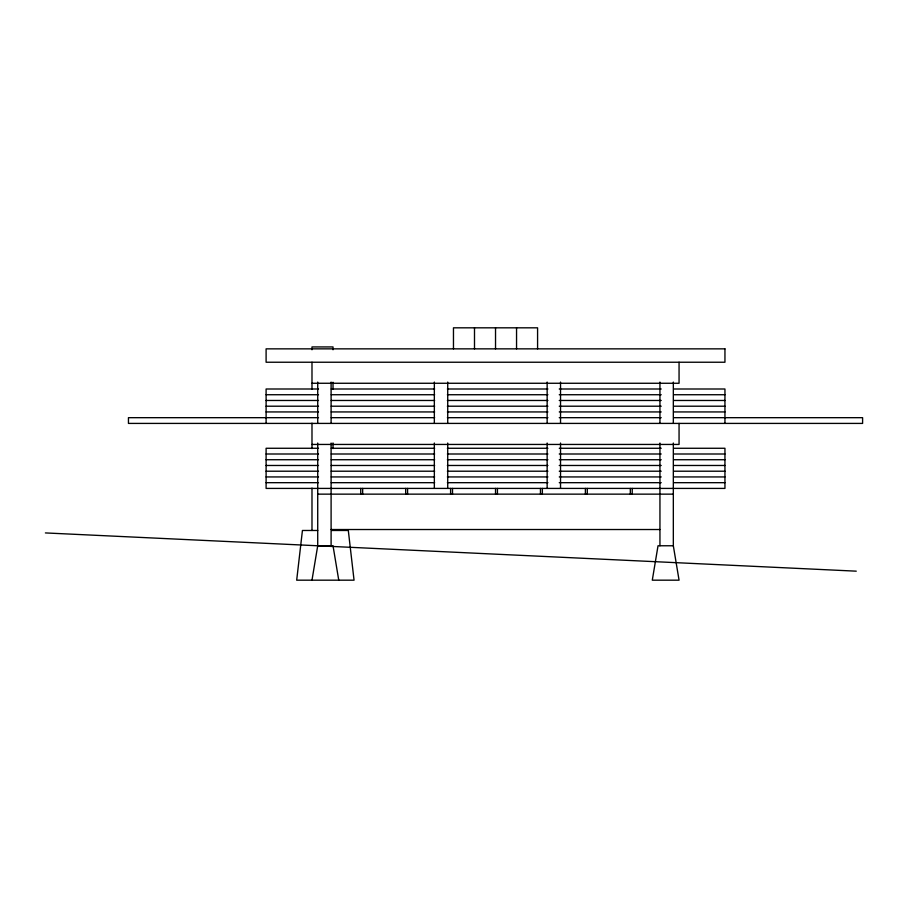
<?xml version="1.0" encoding="UTF-8"?>
<svg xmlns="http://www.w3.org/2000/svg" width="908" height="908" viewBox="0 0 908 908"><rect width="100%" height="100%" fill="white"/><g stroke="black" fill="none" stroke-linecap="round" stroke-linejoin="round"><path stroke-width="1.36" d="M311.989 580.178L317.721 545.765L317.721 443.047M311.989 383.267L679.059 383.267L679.059 362.235M318.504 388.999L266.101 388.999L266.101 423.412M331.25 388.999L434.626 388.999M447.372 388.999L547.921 388.999M559.249 388.999L661.217 388.999M673.963 388.999L724.947 388.999L724.947 423.412M266.101 394.73L318.504 394.73M331.25 394.73L434.626 394.73M447.372 394.73L547.921 394.73M559.249 394.73L661.217 394.73M673.963 394.73L724.947 394.73M266.101 400.473L318.504 400.473M331.25 400.473L434.626 400.473M447.372 400.473L547.921 400.473M559.249 400.473L661.217 400.473M673.963 400.473L724.947 400.473M266.101 406.205L318.504 406.205M331.25 406.205L434.626 406.205M447.372 406.205L547.921 406.205M559.249 406.205L661.217 406.205M673.963 406.205L724.947 406.205M266.101 411.937L318.504 411.937M331.25 411.937L434.626 411.937M447.372 411.937L547.921 411.937M559.249 411.937L661.217 411.937M673.963 411.937L724.947 411.937M265.93 417.68L128.448 417.68L128.448 423.412L862.6 423.412L862.6 417.68L673.963 417.68M266.101 417.68L318.504 417.68M331.25 417.68L434.626 417.68M447.372 417.68L547.921 417.68M559.249 417.68L661.217 417.68M311.989 444.443L679.059 444.443L679.059 423.412M318.504 448.268L266.101 448.268L266.101 488.413L673.327 488.413M331.25 448.268L434.626 448.268M447.372 448.268L547.921 448.268M559.249 448.268L661.217 448.268M673.963 448.268L724.947 448.268L724.947 488.413L673.963 488.413M266.101 454L318.504 454M331.25 454L434.626 454M447.372 454L547.921 454M559.249 454L661.217 454M673.963 454L724.947 454M266.101 459.732L318.504 459.732M331.25 459.732L434.626 459.732M447.372 459.732L547.921 459.732M559.249 459.732L661.217 459.732M673.963 459.732L724.947 459.732M266.101 465.475L318.504 465.475M331.25 465.475L434.626 465.475M447.372 465.475L547.921 465.475M559.249 465.475L661.217 465.475M673.963 465.475L724.947 465.475M266.101 471.207L318.504 471.207M331.25 471.207L434.626 471.207M447.372 471.207L547.921 471.207M559.249 471.207L661.217 471.207M673.963 471.207L724.947 471.207M266.101 476.938L318.504 476.938M331.25 476.938L434.626 476.938M447.372 476.938L547.921 476.938M559.249 476.938L661.217 476.938M673.963 476.938L724.947 476.938M266.101 482.681L318.504 482.681M331.25 482.681L434.626 482.681M447.372 482.681L547.921 482.681M559.249 482.681L661.217 482.681M673.963 482.681L724.947 482.681M317.721 494.145L673.327 494.145M331.102 529.523L659.946 529.523M317.721 530.476L302.432 530.476L296.689 580.178L354.052 580.178L348.309 530.476L331.624 530.476M317.721 545.765L333.02 545.765L338.752 580.178M673.327 545.765L658.028 545.765L652.296 580.178L679.059 580.178L673.327 545.765L673.327 443.047M45.4 532.928L856.255 571.166M673.327 382.075L673.327 422.935M659.946 382.075L659.946 422.935M659.946 443.047L659.946 545.765M632.218 488.413L632.218 494.145M630.311 488.413L630.311 494.145M587.294 488.413L587.294 494.145M585.388 488.413L585.388 494.145M560.531 382.075L560.531 423.196M560.531 443.047L560.531 488.413M547.149 382.075L547.149 423.196M547.149 443.047L547.149 488.413M542.36 488.413L542.36 494.145M540.453 488.413L540.453 494.145M537.581 348.854L537.581 327.822L453.467 327.822L453.467 348.854M516.55 327.822L516.55 348.854M497.436 488.413L497.436 494.145M495.53 327.822L495.53 348.854M495.53 488.413L495.53 494.145M474.498 327.822L474.498 348.854M452.513 488.413L452.513 494.145M450.595 488.413L450.595 494.145M447.723 382.075L447.723 423.196M447.723 443.047L447.723 488.413M434.342 382.075L434.342 423.196M434.342 443.047L434.342 488.413M407.579 488.413L407.579 494.145M405.672 488.413L405.672 494.145M362.655 488.413L362.655 494.145M360.737 488.413L360.737 494.145M333.02 349.762L333.02 346.935L311.989 346.935L311.989 349.762M333.02 382.234L333.02 389.294M333.02 442.945L333.02 448.586M331.102 382.075L331.102 422.935M331.102 443.047L331.102 545.765M317.721 382.075L317.721 422.935M311.989 362.235L311.989 389.294M311.989 423.173L311.989 448.586M311.989 488.118L311.989 530.476M724.947 348.854L266.101 348.854L266.101 362.235L724.947 362.235L724.947 348.854"/></g></svg>
